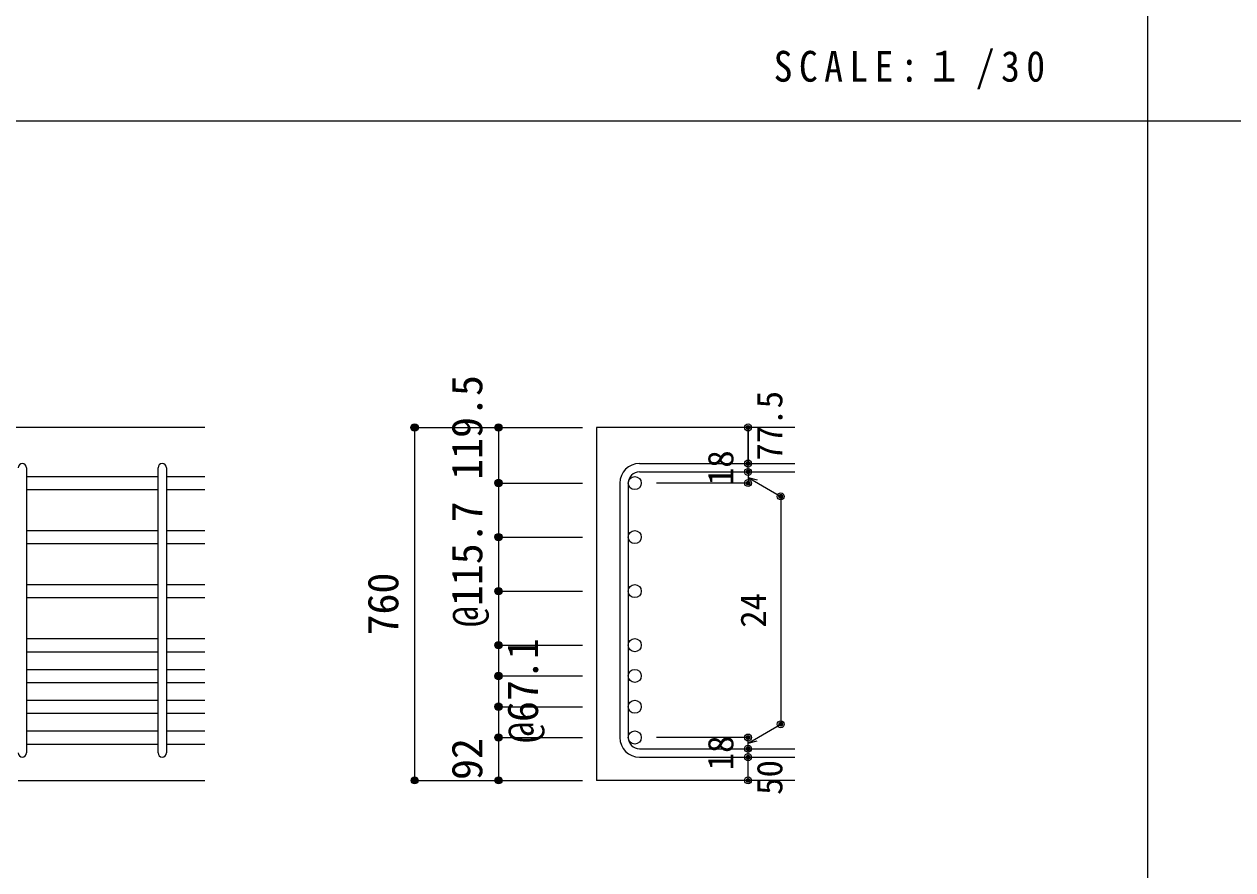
# Model space of a CAD drawing. Units: millimetres at full size, sheet at 1:30. Extents: x -5973 to 5954, y -4195 to 4201.
# Drawn here: x -3533 to -942, y -1828 to -15 of the extents above; entities that cross this region are included whole.
import ezdxf
from ezdxf.enums import TextEntityAlignment as Align

# ---------------------------------------------------------------- set-up
doc = ezdxf.new("R2010")
doc.units = ezdxf.units.MM
doc.header["$LTSCALE"] = 30
doc.header["$PDMODE"] = 32
doc.header["$PDSIZE"] = 15
for name, color, linetype in [('0-1_躯体線', 2, 'Continuous'), ('0-5_基礎梁筋', 7, 'Continuous'), ('0-6_スタラップ筋', 7, 'Continuous'), ('0-D_寸法', 4, 'Continuous'), ('6-7_文字', 7, 'Continuous'), ('F-0_枠', 6, 'Continuous')]:
    doc.layers.add(name, color=color, linetype=linetype)
doc.styles.add('ＭＳ ゴシック', font='')
doc.styles.get('ＭＳ ゴシック').set_extended_font_data('MS Gothic')

msp = doc.modelspace()

# ---------------------------------------------------------------- linework, layer by layer
at = {"layer": '0-1_躯体線'}
for p, q in [((-3145.8, -879.66), (-5045.8, -879.66)), ((-1880.8, -879.66), (-2305.8, -879.66)), ((-2305.8, -879.66), (-2305.8, -1636.16)), ((-3545.8, -1636.16), (-3145.8, -1636.16)), ((-1880.8, -1636.16), (-2305.8, -1636.16))]:
    msp.add_line(p, q, dxfattribs=at)
at = {"layer": '0-5_基礎梁筋'}
for p, q in [((-3527.8, -984.86), (-3245.8, -984.86)), ((-3227.8, -984.86), (-3145.8, -984.86)), ((-3527.8, -1012.86), (-3245.8, -1012.86)), ((-3227.8, -1012.86), (-3145.8, -1012.86)), ((-3527.8, -1100.63), (-3245.8, -1100.63)), ((-3227.8, -1100.63), (-3145.8, -1100.63)), ((-3527.8, -1128.63), (-3245.8, -1128.63)), ((-3227.8, -1128.63), (-3145.8, -1128.63)), ((-3527.8, -1216.4), (-3245.8, -1216.4)), ((-3227.8, -1216.4), (-3145.8, -1216.4)), ((-3527.8, -1244.4), (-3245.8, -1244.4)), ((-3227.8, -1244.4), (-3145.8, -1244.4)), ((-3527.8, -1332.16), (-3245.8, -1332.16)), ((-3227.8, -1332.16), (-3145.8, -1332.16)), ((-3527.8, -1360.16), (-3245.8, -1360.16)), ((-3227.8, -1360.16), (-3145.8, -1360.16)), ((-3527.8, -1398.16), (-3245.8, -1398.16)), ((-3227.8, -1398.16), (-3145.8, -1398.16)), ((-3527.8, -1426.16), (-3245.8, -1426.16)), ((-3227.8, -1426.16), (-3145.8, -1426.16)), ((-3527.8, -1464.16), (-3245.8, -1464.16)), ((-3227.8, -1464.16), (-3145.8, -1464.16)), ((-3527.8, -1492.16), (-3245.8, -1492.16)), ((-3227.8, -1492.16), (-3145.8, -1492.16)), ((-3527.8, -1530.16), (-3245.8, -1530.16)), ((-3227.8, -1530.16), (-3145.8, -1530.16)), ((-3527.8, -1558.16), (-3245.8, -1558.16)), ((-3227.8, -1558.16), (-3145.8, -1558.16))]:
    msp.add_line(p, q, dxfattribs=at)
at = {"layer": '0-5_基礎梁筋', "color": 3}
for centre in [(-2223.8, -998.86), (-2223.8, -1114.63), (-2223.8, -1230.4), (-2223.8, -1346.16), (-2223.8, -1412.16), (-2223.8, -1478.16), (-2223.8, -1544.16)]:
    msp.add_circle(centre, 14, dxfattribs=at)
at = {"layer": '0-6_スタラップ筋'}
for p, q in [((-2213.8, -956.86), (-1880.8, -956.86)), ((-3527.8, -965.86), (-3527.8, -1577.16)), ((-3245.8, -1577.16), (-3245.8, -965.86)), ((-3227.8, -965.86), (-3227.8, -1577.16)), ((-2213.8, -974.86), (-1880.8, -974.86)), ((-2255.8, -998.86), (-2255.8, -1544.16)), ((-2237.8, -998.86), (-2237.8, -1544.16)), ((-2213.8, -1568.16), (-1880.8, -1568.16)), ((-2213.8, -1586.16), (-1880.8, -1586.16))]:
    msp.add_line(p, q, dxfattribs=at)
for centre, radius, start, end in [((-3536.8, -965.86), 9, 0, 180), ((-3236.8, -965.86), 9, 0, 180), ((-2213.8, -998.86), 42, 90, 180), ((-2213.8, -998.86), 24, 90, 180), ((-2213.8, -1544.16), 42, 180, 270), ((-2213.8, -1544.16), 24, 180, 270), ((-3536.8, -1577.16), 9, 180, 0), ((-3236.8, -1577.16), 9, 180, 0)]:
    msp.add_arc(centre, radius, start, end, dxfattribs=at)
at = {"layer": '0-D_寸法'}
for p, q in [((-2695.8, -879.66), (-2515.8, -879.66)), ((-2695.8, -879.66), (-2695.8, -1636.16)), ((-2515.8, -879.66), (-2335.8, -879.66)), ((-1980.8, -879.66), (-1980.8, -956.86)), ((-1980.8, -956.86), (-1980.8, -879.66)), ((-1980.8, -974.86), (-1980.8, -956.86)), ((-1980.8, -974.86), (-1980.8, -998.86)), ((-2515.8, -998.86), (-2335.8, -998.86)), ((-2515.8, -998.86), (-2335.8, -998.86)), ((-1980.8, -998.86), (-2176.89, -998.86)), ((-1980.8, -986.86), (-1961.48, -992.04)), ((-1980.8, -986.86), (-1910.74, -1027.31)), ((-1910.74, -1027.31), (-1910.74, -1515.71)), ((-2515.8, -1114.63), (-2335.8, -1114.63)), ((-2515.8, -1114.63), (-2335.8, -1114.63)), ((-2515.8, -1230.4), (-2335.8, -1230.4)), ((-2515.8, -1230.4), (-2335.8, -1230.4)), ((-2515.8, -1346.16), (-2335.8, -1346.16)), ((-2515.8, -1412.16), (-2335.8, -1412.16)), ((-2515.8, -1478.16), (-2335.8, -1478.16)), ((-1980.8, -1556.16), (-1910.74, -1515.71)), ((-2515.8, -1544.16), (-2335.8, -1544.16)), ((-1980.8, -1544.16), (-2176.89, -1544.16)), ((-1980.8, -1568.16), (-1980.8, -1544.16)), ((-1980.8, -1556.16), (-1961.48, -1550.99))]:
    msp.add_line(p, q, dxfattribs=at)
for points in [[(-2695.8, -879.66), (-2515.8, -879.66), (-2335.8, -879.66)], [(-2515.8, -879.66), (-2515.8, -998.86), (-2515.8, -1114.63), (-2515.8, -1230.4), (-2515.8, -1346.16)], [(-2515.8, -1346.16), (-2515.8, -1544.16), (-2515.8, -1636.16)], [(-1980.8, -1636.16), (-1980.8, -1586.16), (-1980.8, -1568.16)], [(-2695.8, -1636.16), (-2515.8, -1636.16), (-2335.8, -1636.16)]]:
    msp.add_lwpolyline(points, dxfattribs=at)
for centre, radius in [((-2695.8, -879.66), 8), ((-2695.8, -879.66), 7.2), ((-2695.8, -879.66), 6.4), ((-2695.8, -879.66), 5.6), ((-2695.8, -879.66), 4.8), ((-2695.8, -879.66), 4), ((-2695.8, -879.66), 3.2), ((-2695.8, -879.66), 2.4), ((-2695.8, -879.66), 1.6), ((-2695.8, -879.66), 0.8), ((-2515.8, -879.66), 8), ((-2515.8, -879.66), 7.2), ((-2515.8, -879.66), 6.4), ((-2515.8, -879.66), 5.6), ((-2515.8, -879.66), 4.8), ((-2515.8, -879.66), 4), ((-2515.8, -879.66), 3.2), ((-2515.8, -879.66), 2.4), ((-2515.8, -879.66), 1.6), ((-2515.8, -879.66), 0.8), ((-1980.8, -879.66), 4), ((-1980.8, -879.66), 3.6), ((-1980.8, -879.66), 3.2), ((-1980.8, -879.66), 2.8), ((-1980.8, -879.66), 2.4), ((-1980.8, -879.66), 2), ((-1980.8, -879.66), 1.6), ((-1980.8, -879.66), 1.2), ((-1980.8, -879.66), 0.8), ((-1980.8, -879.66), 0.4), ((-1980.8, -956.86), 4), ((-1980.8, -956.86), 3.6), ((-1980.8, -956.86), 3.2), ((-1980.8, -956.86), 2.8), ((-1980.8, -956.86), 2.4), ((-1980.8, -956.86), 2), ((-1980.8, -956.86), 1.6), ((-1980.8, -956.86), 1.2), ((-1980.8, -956.86), 0.8), ((-1980.8, -956.86), 0.4), ((-1980.8, -974.86), 4), ((-1980.8, -974.86), 3.6), ((-1980.8, -974.86), 3.2), ((-1980.8, -974.86), 2.8), ((-1980.8, -974.86), 2.4), ((-1980.8, -974.86), 2), ((-1980.8, -974.86), 1.6), ((-1980.8, -974.86), 1.2), ((-1980.8, -974.86), 0.8), ((-1980.8, -974.86), 0.4), ((-2515.8, -998.86), 8), ((-2515.8, -998.86), 7.2), ((-2515.8, -998.86), 6.4), ((-2515.8, -998.86), 5.6), ((-2515.8, -998.86), 4.8), ((-2515.8, -998.86), 4), ((-2515.8, -998.86), 3.2), ((-2515.8, -998.86), 2.4), ((-2515.8, -998.86), 1.6), ((-2515.8, -998.86), 0.8), ((-1980.8, -998.86), 4), ((-1980.8, -998.86), 3.6), ((-1980.8, -998.86), 3.2), ((-1980.8, -998.86), 2.8), ((-1980.8, -998.86), 2.4), ((-1980.8, -998.86), 2), ((-1980.8, -998.86), 1.6), ((-1980.8, -998.86), 1.2), ((-1980.8, -998.86), 0.8), ((-1980.8, -998.86), 0.4), ((-1910.74, -1027.31), 4), ((-1910.74, -1027.31), 3.6), ((-1910.74, -1027.31), 3.2), ((-1910.74, -1027.31), 2.8), ((-1910.74, -1027.31), 2.4), ((-1910.74, -1027.31), 2), ((-1910.74, -1027.31), 1.6), ((-1910.74, -1027.31), 1.2), ((-1910.74, -1027.31), 0.8), ((-1910.74, -1027.31), 0.4), ((-2515.8, -1114.63), 8), ((-2515.8, -1114.63), 7.2), ((-2515.8, -1114.63), 6.4), ((-2515.8, -1114.63), 5.6), ((-2515.8, -1114.63), 4.8), ((-2515.8, -1114.63), 4), ((-2515.8, -1114.63), 3.2), ((-2515.8, -1114.63), 2.4), ((-2515.8, -1114.63), 1.6), ((-2515.8, -1114.63), 0.8), ((-2515.8, -1230.4), 8), ((-2515.8, -1230.4), 7.2), ((-2515.8, -1230.4), 6.4), ((-2515.8, -1230.4), 5.6), ((-2515.8, -1230.4), 4.8), ((-2515.8, -1230.4), 4), ((-2515.8, -1230.4), 3.2), ((-2515.8, -1230.4), 2.4), ((-2515.8, -1230.4), 1.6), ((-2515.8, -1230.4), 0.8), ((-2515.8, -1346.16), 8), ((-2515.8, -1346.16), 7.2), ((-2515.8, -1346.16), 6.4), ((-2515.8, -1346.16), 5.6), ((-2515.8, -1346.16), 4.8), ((-2515.8, -1346.16), 4), ((-2515.8, -1346.16), 3.2), ((-2515.8, -1346.16), 2.4), ((-2515.8, -1346.16), 1.6), ((-2515.8, -1346.16), 0.8), ((-2515.8, -1412.16), 8), ((-2515.8, -1412.16), 7.2), ((-2515.8, -1412.16), 6.4), ((-2515.8, -1412.16), 5.6), ((-2515.8, -1412.16), 4.8), ((-2515.8, -1412.16), 4), ((-2515.8, -1412.16), 3.2), ((-2515.8, -1412.16), 2.4), ((-2515.8, -1412.16), 1.6), ((-2515.8, -1412.16), 0.8), ((-2515.8, -1478.16), 8), ((-2515.8, -1478.16), 7.2), ((-2515.8, -1478.16), 6.4), ((-2515.8, -1478.16), 5.6), ((-2515.8, -1478.16), 4.8), ((-2515.8, -1478.16), 4), ((-2515.8, -1478.16), 3.2), ((-2515.8, -1478.16), 2.4), ((-2515.8, -1478.16), 1.6), ((-2515.8, -1478.16), 0.8), ((-1910.74, -1515.71), 4), ((-1910.74, -1515.71), 3.6), ((-1910.74, -1515.71), 3.2), ((-1910.74, -1515.71), 2.8), ((-1910.74, -1515.71), 2.4), ((-1910.74, -1515.71), 2), ((-1910.74, -1515.71), 1.6), ((-1910.74, -1515.71), 1.2), ((-1910.74, -1515.71), 0.8), ((-1910.74, -1515.71), 0.4), ((-2515.8, -1544.16), 8), ((-2515.8, -1544.16), 7.2), ((-2515.8, -1544.16), 6.4), ((-2515.8, -1544.16), 5.6), ((-2515.8, -1544.16), 4.8), ((-2515.8, -1544.16), 4), ((-2515.8, -1544.16), 3.2), ((-2515.8, -1544.16), 2.4), ((-2515.8, -1544.16), 1.6), ((-2515.8, -1544.16), 0.8), ((-1980.8, -1544.16), 4), ((-1980.8, -1544.16), 3.6), ((-1980.8, -1544.16), 3.2), ((-1980.8, -1544.16), 2.8), ((-1980.8, -1544.16), 2.4), ((-1980.8, -1544.16), 2), ((-1980.8, -1544.16), 1.6), ((-1980.8, -1544.16), 1.2), ((-1980.8, -1544.16), 0.8), ((-1980.8, -1544.16), 0.4), ((-1980.8, -1568.16), 4), ((-1980.8, -1568.16), 3.6), ((-1980.8, -1568.16), 3.2), ((-1980.8, -1568.16), 2.8), ((-1980.8, -1568.16), 2.4), ((-1980.8, -1568.16), 2), ((-1980.8, -1568.16), 1.6), ((-1980.8, -1568.16), 1.2), ((-1980.8, -1568.16), 0.8), ((-1980.8, -1568.16), 0.4), ((-1980.8, -1586.16), 4), ((-1980.8, -1586.16), 3.6), ((-1980.8, -1586.16), 3.2), ((-1980.8, -1586.16), 2.8), ((-1980.8, -1586.16), 2.4), ((-1980.8, -1586.16), 2), ((-1980.8, -1586.16), 1.6), ((-1980.8, -1586.16), 1.2), ((-1980.8, -1586.16), 0.8), ((-1980.8, -1586.16), 0.4), ((-2695.8, -1636.16), 7.2), ((-2695.8, -1636.16), 6.4), ((-2695.8, -1636.16), 5.6), ((-2695.8, -1636.16), 4.8), ((-2695.8, -1636.16), 4), ((-2515.8, -1636.16), 7.2), ((-2515.8, -1636.16), 6.4), ((-2515.8, -1636.16), 5.6), ((-2515.8, -1636.16), 4.8), ((-2515.8, -1636.16), 4), ((-1980.8, -1636.16), 4), ((-2695.8, -1636.16), 3.2), ((-2695.8, -1636.16), 2.4), ((-2695.8, -1636.16), 1.6), ((-2695.8, -1636.16), 0.8), ((-2515.8, -1636.16), 3.2), ((-2515.8, -1636.16), 2.4), ((-2515.8, -1636.16), 1.6), ((-2515.8, -1636.16), 0.8), ((-1980.8, -1636.16), 3.6), ((-1980.8, -1636.16), 3.2), ((-1980.8, -1636.16), 2.8), ((-1980.8, -1636.16), 2.4), ((-1980.8, -1636.16), 2), ((-1980.8, -1636.16), 1.6), ((-1980.8, -1636.16), 1.2), ((-1980.8, -1636.16), 0.8), ((-1980.8, -1636.16), 0.4)]:
    msp.add_circle(centre, radius, dxfattribs=at)
at = {"layer": '0-D_寸法', "color": 7}
for p in [(-2695.8, -879.66), (-2695.8, -879.66), (-2515.8, -879.66), (-1980.8, -879.66), (-1980.8, -956.86), (-1980.8, -974.86), (-2515.8, -998.86), (-1980.8, -998.86), (-1910.74, -1027.31), (-2515.8, -1114.63), (-2515.8, -1230.4), (-2515.8, -1346.16), (-2515.8, -1346.16), (-2515.8, -1412.16), (-2515.8, -1412.16), (-2515.8, -1478.16), (-2515.8, -1478.16), (-1910.74, -1515.71), (-2515.8, -1544.16), (-2515.8, -1544.16), (-1980.8, -1544.16), (-1980.8, -1568.16), (-1980.8, -1586.16), (-2695.8, -1636.16), (-2695.8, -1636.16), (-2515.8, -1636.16), (-1980.8, -1636.16)]:
    msp.add_point(p, dxfattribs=at)
at = {"layer": 'F-0_枠', "color": 2}
for p, q in [((-1124.64, 4201.15), (-1124.64, -4195.24)), ((-5972.88, -222.05), (3723.6, -222.05))]:
    msp.add_line(p, q, dxfattribs=at)

# ---------------------------------------------------------------- texts
at = {"layer": '0-D_寸法', "style": 'ＭＳ ゴシック'}
for s, height, p in [('119.5', 65.98, (-2530.8, -991.86)), ('77.5', 54.99, (-1890.8, -950.86)), ('18', 54.99, (-1995.8, -1003.36)), ('@115.7', 65.98, (-2530.8, -1307.51)), ('760', 65.98, (-2710.8, -1325.41)), ('24', 54.99, (-1925.74, -1309.01)), ('@67.1', 65.98, (-2411.3, -1555.83)), ('92', 65.98, (-2530.8, -1635.16)), ('18', 54.99, (-1995.8, -1614.66)), ('50', 54.99, (-1890.8, -1667.16))]:
    msp.add_text(s, height=height, rotation=90, dxfattribs=at).set_placement(p, align=Align.BOTTOM_LEFT)
at = {"layer": '6-7_文字', "color": 2, "insert": (-1925.98, -154.55), "char_height": 65.98, "attachment_point": 7, "style": 'ＭＳ ゴシック'}
msp.add_mtext('\\T1.34;\\W0.9;SCALE:１/30', dxfattribs=at)

doc.saveas('drawing.dxf')
